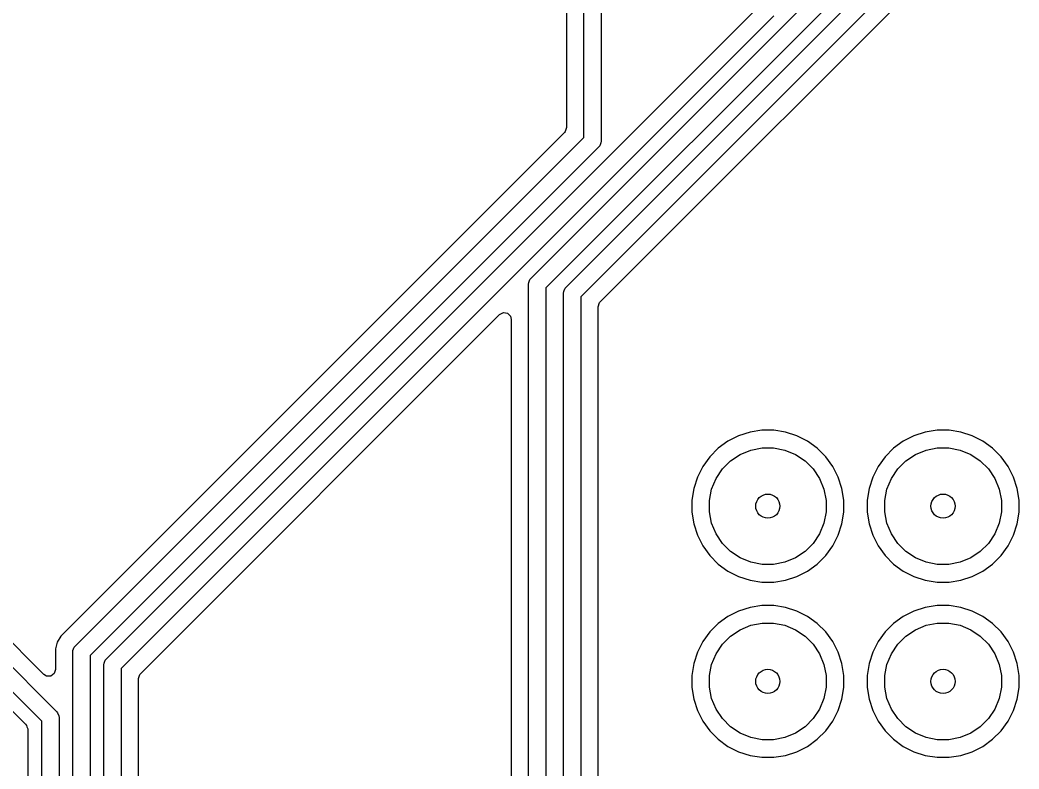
# Model space of a CAD drawing. Extents: x 0 to 130, y -140 to 0.
# Drawn here: x 31.63 to 46.11, y -58.64 to -47.78 of the extents above; entities that cross this region are included whole.
import ezdxf

# ---------------------------------------------------------------- set-up
doc = ezdxf.new("R2010")
doc.units = 0
doc.layers.add('BLACK', color=7, linetype='CONTINUOUS')

msp = doc.modelspace()

# ---------------------------------------------------------------- linework, layer by layer
at = {"layer": 'BLACK', "linetype": 'CONTINUOUS'}
for p, q in [((20.276251, -46.555475), (31.712389, -57.991612)), ((39.039612, -51.525612), (43.887, -46.678224)), ((44.100388, -46.818388), (39.253, -51.665776)), ((39.547612, -51.654008), (44.337, -46.864619)), ((39.805, -49.487431), (39.805, -46.867615)), ((40.055, -46.867615), (40.055, -49.539208)), ((44.550389, -47.004784), (39.761, -51.794172)), ((39.5545, -47.13446), (39.5545, -49.342662)), ((40.907909, -51.001524), (44.762475, -47.146959)), ((32.885612, -57.043216), (42.345, -47.583828)), ((42.558388, -47.723992), (33.099, -57.18338)), ((22.275, -47.917827), (32.162388, -57.805215)), ((31.979496, -57.268063), (22.554496, -47.843063)), ((31.949, -57.94538), (22.061612, -48.057992)), ((39.5545, -49.342662), (39.535593, -49.400853)), ((39.525504, -49.412666), (32.293438, -56.644733)), ((32.435612, -56.85682), (39.805, -49.487431)), ((39.535593, -49.400853), (39.525504, -49.412666)), ((40.018389, -49.627596), (32.649, -56.996984)), ((40.033934, -49.608654), (40.018389, -49.627596)), ((40.052598, -49.563594), (40.033934, -49.608654)), ((40.055, -49.539208), (40.052598, -49.563594)), ((40.040496, -51.868937), (40.907909, -51.001524)), ((39.024071, -51.544548), (39.039612, -51.525612)), ((39.003, -51.614), (39.005402, -51.589614)), ((39.003, -69.528247), (39.003, -51.614)), ((39.005402, -51.589614), (39.024066, -51.544554)), ((39.024066, -51.544554), (39.024071, -51.544548)), ((39.253, -51.665776), (39.253, -69.476471)), ((39.519873, -51.702388), (39.532066, -51.67295)), ((39.532066, -51.67295), (39.532071, -51.672944)), ((39.532071, -51.672944), (39.547612, -51.654008)), ((39.511, -51.742396), (39.513402, -51.71801)), ((39.511, -69.399851), (39.511, -51.742396)), ((39.513402, -51.71801), (39.513434, -51.717933)), ((39.513434, -51.717933), (39.519873, -51.702388)), ((39.761, -51.794172), (39.761, -69.348074)), ((40.0115, -51.938941), (40.030407, -51.88075)), ((40.0115, -54.743385), (40.0115, -51.938941)), ((40.030407, -51.88075), (40.040496, -51.868937)), ((33.378496, -57.258145), (38.583496, -52.053145)), ((38.583496, -52.053145), (38.638013, -52.025368)), ((38.638013, -52.025368), (38.698445, -52.034939)), ((38.698445, -52.034939), (38.74171, -52.078204)), ((38.74171, -52.078204), (38.7525, -52.123149)), ((38.7525, -52.123149), (38.7525, -69.577685)), ((42.047558, -53.810125), (41.893214, -53.888766)), ((42.047561, -53.810123), (42.047558, -53.810125)), ((42.212293, -53.756598), (42.047561, -53.810123)), ((42.212297, -53.756597), (42.212293, -53.756598)), ((42.383386, -53.7295), (42.212297, -53.756597)), ((42.383389, -53.7295), (42.383386, -53.7295)), ((42.556611, -53.7295), (42.383389, -53.7295)), ((42.556614, -53.7295), (42.556611, -53.7295)), ((42.727702, -53.756597), (42.556614, -53.7295)), ((42.727706, -53.756598), (42.727702, -53.756597)), ((42.892438, -53.810123), (42.727706, -53.756598)), ((42.892441, -53.810125), (42.892438, -53.810123)), ((43.046785, -53.888766), (42.892441, -53.810125)), ((44.587558, -53.810125), (44.433214, -53.888766)), ((44.587561, -53.810123), (44.587558, -53.810125)), ((44.752293, -53.756598), (44.587561, -53.810123)), ((44.752297, -53.756597), (44.752293, -53.756598)), ((44.923386, -53.7295), (44.752297, -53.756597)), ((44.923389, -53.7295), (44.923386, -53.7295)), ((45.096611, -53.7295), (44.923389, -53.7295)), ((45.096614, -53.7295), (45.096611, -53.7295)), ((45.267702, -53.756597), (45.096614, -53.7295)), ((45.267706, -53.756598), (45.267702, -53.756597)), ((45.432438, -53.810123), (45.267706, -53.756598)), ((45.432441, -53.810125), (45.432438, -53.810123)), ((45.586785, -53.888766), (45.432441, -53.810125)), ((41.753073, -53.990585), (41.630585, -54.113073)), ((41.893214, -53.888766), (41.753073, -53.990585)), ((42.223258, -54.016601), (42.386685, -53.984093)), ((42.386685, -53.984093), (42.553315, -53.984093)), ((42.553315, -53.984093), (42.716742, -54.016601)), ((43.046787, -53.888767), (43.046785, -53.888766)), ((43.046788, -53.888768), (43.046787, -53.888767)), ((43.186928, -53.990586), (43.046788, -53.888768)), ((43.309414, -54.113072), (43.186928, -53.990586)), ((44.293073, -53.990585), (44.170585, -54.113073)), ((44.433214, -53.888766), (44.293073, -53.990585)), ((44.763258, -54.016601), (44.926685, -53.984093)), ((44.926685, -53.984093), (45.093315, -53.984093)), ((45.093315, -53.984093), (45.256742, -54.016601)), ((45.586787, -53.888767), (45.586785, -53.888766)), ((45.586788, -53.888768), (45.586787, -53.888767)), ((45.726928, -53.990586), (45.586788, -53.888768)), ((45.849414, -54.113072), (45.726928, -53.990586)), ((41.630585, -54.113073), (41.528766, -54.253214)), ((41.930766, -54.172941), (42.069313, -54.080367)), ((42.069313, -54.080367), (42.223258, -54.016601)), ((42.716742, -54.016601), (42.870687, -54.080367)), ((42.870687, -54.080367), (43.009234, -54.172941)), ((43.411232, -54.253212), (43.309414, -54.113072)), ((44.170585, -54.113073), (44.068766, -54.253214)), ((44.470766, -54.172941), (44.609313, -54.080367)), ((44.609313, -54.080367), (44.763258, -54.016601)), ((45.256742, -54.016601), (45.410687, -54.080367)), ((45.410687, -54.080367), (45.549234, -54.172941)), ((45.951232, -54.253212), (45.849414, -54.113072)), ((41.528766, -54.253214), (41.450125, -54.407558)), ((41.812941, -54.290766), (41.930766, -54.172941)), ((43.009234, -54.172941), (43.127059, -54.290766)), ((43.489873, -54.407555), (43.411232, -54.253212)), ((44.068766, -54.253214), (43.990125, -54.407558)), ((44.352941, -54.290766), (44.470766, -54.172941)), ((45.549234, -54.172941), (45.667059, -54.290766)), ((46.029873, -54.407555), (45.951232, -54.253212)), ((41.450123, -54.407561), (41.396598, -54.572293)), ((41.450125, -54.407558), (41.450123, -54.407561)), ((41.656601, -54.583258), (41.720367, -54.429313)), ((41.720367, -54.429313), (41.812941, -54.290766)), ((43.127059, -54.290766), (43.219633, -54.429313)), ((43.219633, -54.429313), (43.283399, -54.583258)), ((43.489873, -54.407557), (43.489873, -54.407555)), ((43.489874, -54.407558), (43.489873, -54.407557)), ((43.489876, -54.407561), (43.489874, -54.407558)), ((43.543401, -54.572293), (43.489876, -54.407561)), ((43.990123, -54.407561), (43.936598, -54.572293)), ((43.990125, -54.407558), (43.990123, -54.407561)), ((44.196601, -54.583258), (44.260367, -54.429313)), ((44.260367, -54.429313), (44.352941, -54.290766)), ((45.667059, -54.290766), (45.759633, -54.429313)), ((45.759633, -54.429313), (45.823399, -54.583258)), ((46.029873, -54.407557), (46.029873, -54.407555)), ((46.029874, -54.407558), (46.029873, -54.407557)), ((46.029876, -54.407561), (46.029874, -54.407558)), ((46.083401, -54.572293), (46.029876, -54.407561)), ((41.396597, -54.572297), (41.3695, -54.743385)), ((41.396598, -54.572293), (41.396597, -54.572297)), ((43.543402, -54.572297), (43.543401, -54.572293)), ((43.5705, -54.743385), (43.543402, -54.572297)), ((43.936597, -54.572297), (43.9095, -54.743385)), ((43.936598, -54.572293), (43.936597, -54.572297)), ((46.083402, -54.572297), (46.083401, -54.572293)), ((46.1105, -54.743385), (46.083402, -54.572297)), ((41.624093, -54.746685), (41.656601, -54.583258)), ((43.283399, -54.583258), (43.315907, -54.746685)), ((44.164093, -54.746685), (44.196601, -54.583258)), ((45.823399, -54.583258), (45.855907, -54.746685)), ((40.0115, -57.283385), (40.0115, -54.743385)), ((41.3695, -54.743385), (41.3695, -54.916614)), ((41.624093, -54.913315), (41.624093, -54.746685)), ((43.315907, -54.746685), (43.315907, -54.913315)), ((43.5705, -54.916614), (43.5705, -54.743385)), ((43.9095, -54.743385), (43.9095, -54.916614)), ((44.164093, -54.913315), (44.164093, -54.746685)), ((45.855907, -54.746685), (45.855907, -54.913315)), ((46.1105, -54.916614), (46.1105, -54.743385)), ((41.3695, -54.916614), (41.396597, -55.087702)), ((41.656601, -55.076742), (41.624093, -54.913315)), ((43.315907, -54.913315), (43.283399, -55.076742)), ((43.543402, -55.087702), (43.5705, -54.916614)), ((43.9095, -54.916614), (43.936597, -55.087702)), ((44.196601, -55.076742), (44.164093, -54.913315)), ((45.855907, -54.913315), (45.823399, -55.076742)), ((46.083402, -55.087702), (46.1105, -54.916614)), ((41.396597, -55.087702), (41.396598, -55.087706)), ((41.396598, -55.087706), (41.450123, -55.252438)), ((41.720367, -55.230687), (41.656601, -55.076742)), ((43.283399, -55.076742), (43.219633, -55.230687)), ((43.489876, -55.252438), (43.543401, -55.087706)), ((43.543401, -55.087706), (43.543402, -55.087702)), ((43.936597, -55.087702), (43.936598, -55.087706)), ((43.936598, -55.087706), (43.990123, -55.252438)), ((44.260367, -55.230687), (44.196601, -55.076742)), ((45.823399, -55.076742), (45.759633, -55.230687)), ((46.029876, -55.252438), (46.083401, -55.087706)), ((46.083401, -55.087706), (46.083402, -55.087702)), ((41.450123, -55.252438), (41.450125, -55.252441)), ((41.450125, -55.252441), (41.450126, -55.252444)), ((41.450126, -55.252444), (41.450127, -55.252445)), ((41.450127, -55.252445), (41.528768, -55.406788)), ((41.812941, -55.369234), (41.720367, -55.230687)), ((43.219633, -55.230687), (43.127059, -55.369234)), ((43.411232, -55.406788), (43.489873, -55.252445)), ((43.489873, -55.252445), (43.489874, -55.25244)), ((43.489874, -55.25244), (43.489876, -55.252438)), ((43.990123, -55.252438), (43.990125, -55.252441)), ((43.990125, -55.252441), (43.990126, -55.252444)), ((43.990126, -55.252444), (43.990127, -55.252445)), ((43.990127, -55.252445), (44.068768, -55.406788)), ((44.352941, -55.369234), (44.260367, -55.230687)), ((45.759633, -55.230687), (45.667059, -55.369234)), ((45.951232, -55.406788), (46.029873, -55.252445)), ((46.029873, -55.252445), (46.029874, -55.25244)), ((46.029874, -55.25244), (46.029876, -55.252438)), ((41.528768, -55.406788), (41.630586, -55.546928)), ((41.930766, -55.487059), (41.812941, -55.369234)), ((43.127059, -55.369234), (43.009234, -55.487059)), ((43.309414, -55.546928), (43.411232, -55.406788)), ((44.068768, -55.406788), (44.170586, -55.546928)), ((44.470766, -55.487059), (44.352941, -55.369234)), ((45.667059, -55.369234), (45.549234, -55.487059)), ((45.849414, -55.546928), (45.951232, -55.406788)), ((41.630586, -55.546928), (41.753072, -55.669414)), ((42.069313, -55.579633), (41.930766, -55.487059)), ((42.223258, -55.643399), (42.069313, -55.579633)), ((42.870687, -55.579633), (42.716742, -55.643399)), ((43.009234, -55.487059), (42.870687, -55.579633)), ((43.186928, -55.669414), (43.309414, -55.546928)), ((44.170586, -55.546928), (44.293072, -55.669414)), ((44.609313, -55.579633), (44.470766, -55.487059)), ((44.763258, -55.643399), (44.609313, -55.579633)), ((45.410687, -55.579633), (45.256742, -55.643399)), ((45.549234, -55.487059), (45.410687, -55.579633)), ((45.726928, -55.669414), (45.849414, -55.546928)), ((41.753072, -55.669414), (41.893212, -55.771232)), ((42.386685, -55.675907), (42.223258, -55.643399)), ((42.553315, -55.675907), (42.386685, -55.675907)), ((42.716742, -55.643399), (42.553315, -55.675907)), ((43.046788, -55.771232), (43.186928, -55.669414)), ((44.293072, -55.669414), (44.433212, -55.771232)), ((44.926685, -55.675907), (44.763258, -55.643399)), ((45.093315, -55.675907), (44.926685, -55.675907)), ((45.256742, -55.643399), (45.093315, -55.675907)), ((45.586788, -55.771232), (45.726928, -55.669414)), ((41.893212, -55.771232), (42.047555, -55.849873)), ((42.047555, -55.849873), (42.047557, -55.849873)), ((42.047557, -55.849873), (42.047558, -55.849874)), ((42.047558, -55.849874), (42.047561, -55.849876)), ((42.047561, -55.849876), (42.212293, -55.903401)), ((42.727706, -55.903401), (42.892438, -55.849876)), ((42.892438, -55.849876), (42.89244, -55.849874)), ((42.89244, -55.849874), (42.892445, -55.849873)), ((42.892445, -55.849873), (43.046788, -55.771232)), ((44.433212, -55.771232), (44.587555, -55.849873)), ((44.587555, -55.849873), (44.587557, -55.849873)), ((44.587557, -55.849873), (44.587558, -55.849874)), ((44.587558, -55.849874), (44.587561, -55.849876)), ((44.587561, -55.849876), (44.752293, -55.903401)), ((45.267706, -55.903401), (45.432438, -55.849876)), ((45.432438, -55.849876), (45.43244, -55.849874)), ((45.43244, -55.849874), (45.432445, -55.849873)), ((45.432445, -55.849873), (45.586788, -55.771232)), ((42.212293, -55.903401), (42.212297, -55.903402)), ((42.212297, -55.903402), (42.383386, -55.9305)), ((42.383386, -55.9305), (42.383389, -55.9305)), ((42.383389, -55.9305), (42.556614, -55.9305)), ((42.556614, -55.9305), (42.727702, -55.903402)), ((42.727702, -55.903402), (42.727706, -55.903401)), ((44.752293, -55.903401), (44.752297, -55.903402)), ((44.752297, -55.903402), (44.923386, -55.9305)), ((44.923386, -55.9305), (44.923389, -55.9305)), ((44.923389, -55.9305), (45.096614, -55.9305)), ((45.096614, -55.9305), (45.267702, -55.903402)), ((45.267702, -55.903402), (45.267706, -55.903401)), ((42.212293, -56.296598), (42.047561, -56.350123)), ((42.212297, -56.296597), (42.212293, -56.296598)), ((42.383386, -56.2695), (42.212297, -56.296597)), ((42.383389, -56.2695), (42.383386, -56.2695)), ((42.556611, -56.2695), (42.383389, -56.2695)), ((42.556614, -56.2695), (42.556611, -56.2695)), ((42.727702, -56.296597), (42.556614, -56.2695)), ((42.727706, -56.296598), (42.727702, -56.296597)), ((42.892438, -56.350123), (42.727706, -56.296598)), ((44.752293, -56.296598), (44.587561, -56.350123)), ((44.752297, -56.296597), (44.752293, -56.296598)), ((44.923386, -56.2695), (44.752297, -56.296597)), ((44.923389, -56.2695), (44.923386, -56.2695)), ((45.096611, -56.2695), (44.923389, -56.2695)), ((45.096614, -56.2695), (45.096611, -56.2695)), ((45.267702, -56.296597), (45.096614, -56.2695)), ((45.267706, -56.296598), (45.267702, -56.296597)), ((45.432438, -56.350123), (45.267706, -56.296598)), ((41.893214, -56.428766), (41.753073, -56.530585)), ((42.047558, -56.350125), (41.893214, -56.428766)), ((42.047561, -56.350123), (42.047558, -56.350125)), ((42.892441, -56.350125), (42.892438, -56.350123)), ((43.046785, -56.428766), (42.892441, -56.350125)), ((43.046787, -56.428767), (43.046785, -56.428766)), ((43.046788, -56.428768), (43.046787, -56.428767)), ((43.186928, -56.530586), (43.046788, -56.428768)), ((44.433214, -56.428766), (44.293073, -56.530585)), ((44.587558, -56.350125), (44.433214, -56.428766)), ((44.587561, -56.350123), (44.587558, -56.350125)), ((45.432441, -56.350125), (45.432438, -56.350123)), ((45.586785, -56.428766), (45.432441, -56.350125)), ((45.586787, -56.428767), (45.586785, -56.428766)), ((45.586788, -56.428768), (45.586787, -56.428767)), ((45.726928, -56.530586), (45.586788, -56.428768)), ((41.753073, -56.530585), (41.630585, -56.653073)), ((42.069313, -56.620367), (42.223258, -56.556601)), ((42.223258, -56.556601), (42.386685, -56.524093)), ((42.386685, -56.524093), (42.553315, -56.524093)), ((42.553315, -56.524093), (42.716742, -56.556601)), ((42.716742, -56.556601), (42.870687, -56.620367)), ((43.309414, -56.653072), (43.186928, -56.530586)), ((44.293073, -56.530585), (44.170585, -56.653073)), ((44.609313, -56.620367), (44.763258, -56.556601)), ((44.763258, -56.556601), (44.926685, -56.524093)), ((44.926685, -56.524093), (45.093315, -56.524093)), ((45.093315, -56.524093), (45.256742, -56.556601)), ((45.256742, -56.556601), (45.410687, -56.620367)), ((45.849414, -56.653072), (45.726928, -56.530586)), ((32.223524, -56.714646), (32.174091, -56.800265)), ((32.293437, -56.644732), (32.223524, -56.714646)), ((32.293438, -56.644733), (32.293437, -56.644732)), ((41.630585, -56.653073), (41.528766, -56.793214)), ((41.812941, -56.830766), (41.930766, -56.712941)), ((41.930766, -56.712941), (42.069313, -56.620367)), ((42.870687, -56.620367), (43.009234, -56.712941)), ((43.009234, -56.712941), (43.127059, -56.830766)), ((43.411232, -56.793212), (43.309414, -56.653072)), ((44.170585, -56.653073), (44.068766, -56.793214)), ((44.352941, -56.830766), (44.470766, -56.712941)), ((44.470766, -56.712941), (44.609313, -56.620367)), ((45.410687, -56.620367), (45.549234, -56.712941)), ((45.549234, -56.712941), (45.667059, -56.830766)), ((45.951232, -56.793212), (45.849414, -56.653072)), ((32.174091, -56.800265), (32.1485, -56.895774)), ((32.401402, -56.920822), (32.420066, -56.875762)), ((32.420066, -56.875762), (32.420071, -56.875756)), ((32.420071, -56.875756), (32.435612, -56.85682)), ((41.528766, -56.793214), (41.450125, -56.947558)), ((41.720367, -56.969313), (41.812941, -56.830766)), ((43.127059, -56.830766), (43.219633, -56.969313)), ((43.489873, -56.947555), (43.411232, -56.793212)), ((44.068766, -56.793214), (43.990125, -56.947558)), ((44.260367, -56.969313), (44.352941, -56.830766)), ((45.667059, -56.830766), (45.759633, -56.969313)), ((46.029873, -56.947555), (45.951232, -56.793212)), ((32.1485, -56.895774), (32.1485, -57.198059)), ((32.399, -56.945208), (32.401402, -56.920822)), ((32.399, -119.942792), (32.399, -56.945208)), ((32.649, -56.996984), (32.649, -119.891015)), ((41.450123, -56.947561), (41.396598, -57.112293)), ((41.450125, -56.947558), (41.450123, -56.947561)), ((41.656601, -57.123258), (41.720367, -56.969313)), ((43.219633, -56.969313), (43.283399, -57.123258)), ((43.489873, -56.947557), (43.489873, -56.947555)), ((43.489874, -56.947558), (43.489873, -56.947557)), ((43.489876, -56.947561), (43.489874, -56.947558)), ((43.543401, -57.112293), (43.489876, -56.947561)), ((43.990123, -56.947561), (43.936598, -57.112293)), ((43.990125, -56.947558), (43.990123, -56.947561)), ((44.196601, -57.123258), (44.260367, -56.969313)), ((45.759633, -56.969313), (45.823399, -57.123258)), ((46.029873, -56.947557), (46.029873, -56.947555)), ((46.029874, -56.947558), (46.029873, -56.947557)), ((46.029876, -56.947561), (46.029874, -56.947558)), ((46.083401, -57.112293), (46.029876, -56.947561)), ((32.849, -57.131604), (32.851402, -57.107218)), ((32.849, -119.756396), (32.849, -57.131604)), ((32.851402, -57.107218), (32.870066, -57.062158)), ((32.870066, -57.062158), (32.870071, -57.062152)), ((32.870071, -57.062152), (32.885612, -57.043216)), ((33.099, -57.18338), (33.099, -119.70462)), ((41.396597, -57.112297), (41.3695, -57.283385)), ((41.396598, -57.112293), (41.396597, -57.112297)), ((41.624093, -57.286685), (41.656601, -57.123258)), ((43.283399, -57.123258), (43.315907, -57.286685)), ((43.543402, -57.112297), (43.543401, -57.112293)), ((43.5705, -57.283385), (43.543402, -57.112297)), ((43.936597, -57.112297), (43.9095, -57.283385)), ((43.936598, -57.112293), (43.936597, -57.112297)), ((44.164093, -57.286685), (44.196601, -57.123258)), ((45.823399, -57.123258), (45.855907, -57.286685)), ((46.083402, -57.112297), (46.083401, -57.112293)), ((46.1105, -57.283385), (46.083402, -57.112297)), ((32.018907, -57.292214), (31.979496, -57.268063)), ((32.080093, -57.292214), (32.018907, -57.292214)), ((32.129593, -57.25625), (32.080093, -57.292214)), ((32.1485, -57.198059), (32.129593, -57.25625)), ((33.3495, -57.328149), (33.368407, -57.269958)), ((33.3495, -75.063385), (33.3495, -57.328149)), ((33.368407, -57.269958), (33.378496, -57.258145)), ((40.0115, -59.823385), (40.0115, -57.283385)), ((41.3695, -57.283385), (41.3695, -57.456614)), ((41.624093, -57.453315), (41.624093, -57.286685)), ((43.315907, -57.286685), (43.315907, -57.453315)), ((43.5705, -57.456614), (43.5705, -57.283385)), ((43.9095, -57.283385), (43.9095, -57.456614)), ((44.164093, -57.453315), (44.164093, -57.286685)), ((45.855907, -57.286685), (45.855907, -57.453315)), ((46.1105, -57.456614), (46.1105, -57.283385)), ((41.3695, -57.456614), (41.396597, -57.627702)), ((41.656601, -57.616742), (41.624093, -57.453315)), ((43.315907, -57.453315), (43.283399, -57.616742)), ((43.543402, -57.627702), (43.5705, -57.456614)), ((43.9095, -57.456614), (43.936597, -57.627702)), ((44.196601, -57.616742), (44.164093, -57.453315)), ((45.855907, -57.453315), (45.823399, -57.616742)), ((46.083402, -57.627702), (46.1105, -57.456614)), ((41.720367, -57.770687), (41.656601, -57.616742)), ((43.283399, -57.616742), (43.219633, -57.770687)), ((44.260367, -57.770687), (44.196601, -57.616742)), ((45.823399, -57.616742), (45.759633, -57.770687)), ((41.396597, -57.627702), (41.396598, -57.627706)), ((41.396598, -57.627706), (41.450123, -57.792438)), ((43.489876, -57.792438), (43.543401, -57.627706)), ((43.543401, -57.627706), (43.543402, -57.627702)), ((43.936597, -57.627702), (43.936598, -57.627706)), ((43.936598, -57.627706), (43.990123, -57.792438)), ((46.029876, -57.792438), (46.083401, -57.627706)), ((46.083401, -57.627706), (46.083402, -57.627702)), ((32.162388, -57.805215), (32.177933, -57.824157)), ((32.177933, -57.824157), (32.177934, -57.824158)), ((32.177934, -57.824158), (32.196598, -57.869218)), ((32.196598, -57.869218), (32.199, -57.893604)), ((32.199, -57.893604), (32.199, -132.682223)), ((41.450123, -57.792438), (41.450125, -57.792441)), ((41.450125, -57.792441), (41.450126, -57.792444)), ((41.450126, -57.792444), (41.450127, -57.792445)), ((41.450127, -57.792445), (41.528768, -57.946788)), ((41.812941, -57.909234), (41.720367, -57.770687)), ((43.219633, -57.770687), (43.127059, -57.909234)), ((43.411232, -57.946788), (43.489873, -57.792445)), ((43.489873, -57.792445), (43.489874, -57.79244)), ((43.489874, -57.79244), (43.489876, -57.792438)), ((43.990123, -57.792438), (43.990125, -57.792441)), ((43.990125, -57.792441), (43.990126, -57.792444)), ((43.990126, -57.792444), (43.990127, -57.792445)), ((43.990127, -57.792445), (44.068768, -57.946788)), ((44.352941, -57.909234), (44.260367, -57.770687)), ((45.759633, -57.770687), (45.667059, -57.909234)), ((45.951232, -57.946788), (46.029873, -57.792445)), ((46.029873, -57.792445), (46.029874, -57.79244)), ((46.029874, -57.79244), (46.029876, -57.792438)), ((31.712389, -57.991612), (31.727934, -58.010554)), ((31.727934, -58.010554), (31.73477, -58.027059)), ((31.73477, -58.027059), (31.746598, -58.055614)), ((31.949, -132.734), (31.949, -57.94538)), ((41.528768, -57.946788), (41.630586, -58.086928)), ((41.930766, -58.027059), (41.812941, -57.909234)), ((42.069313, -58.119633), (41.930766, -58.027059)), ((43.009234, -58.027059), (42.870687, -58.119633)), ((43.127059, -57.909234), (43.009234, -58.027059)), ((43.309414, -58.086928), (43.411232, -57.946788)), ((44.068768, -57.946788), (44.170586, -58.086928)), ((44.470766, -58.027059), (44.352941, -57.909234)), ((44.609313, -58.119633), (44.470766, -58.027059)), ((45.549234, -58.027059), (45.410687, -58.119633)), ((45.667059, -57.909234), (45.549234, -58.027059)), ((45.849414, -58.086928), (45.951232, -57.946788)), ((31.746598, -58.055614), (31.749, -58.08)), ((31.749, -58.08), (31.749, -131)), ((41.630586, -58.086928), (41.753072, -58.209414)), ((42.223258, -58.183399), (42.069313, -58.119633)), ((42.386685, -58.215907), (42.223258, -58.183399)), ((42.716742, -58.183399), (42.553315, -58.215907)), ((42.870687, -58.119633), (42.716742, -58.183399)), ((43.186928, -58.209414), (43.309414, -58.086928)), ((44.170586, -58.086928), (44.293072, -58.209414)), ((44.763258, -58.183399), (44.609313, -58.119633)), ((44.926685, -58.215907), (44.763258, -58.183399)), ((45.256742, -58.183399), (45.093315, -58.215907)), ((45.410687, -58.119633), (45.256742, -58.183399)), ((45.726928, -58.209414), (45.849414, -58.086928)), ((41.753072, -58.209414), (41.893212, -58.311232)), ((41.893212, -58.311232), (42.047555, -58.389873)), ((42.553315, -58.215907), (42.386685, -58.215907)), ((42.892445, -58.389873), (43.046788, -58.311232)), ((43.046788, -58.311232), (43.186928, -58.209414)), ((44.293072, -58.209414), (44.433212, -58.311232)), ((44.433212, -58.311232), (44.587555, -58.389873)), ((45.093315, -58.215907), (44.926685, -58.215907)), ((45.432445, -58.389873), (45.586788, -58.311232)), ((45.586788, -58.311232), (45.726928, -58.209414)), ((42.047555, -58.389873), (42.047557, -58.389873)), ((42.047557, -58.389873), (42.047558, -58.389874)), ((42.047558, -58.389874), (42.047561, -58.389876)), ((42.047561, -58.389876), (42.212293, -58.443401)), ((42.212293, -58.443401), (42.212297, -58.443402)), ((42.212297, -58.443402), (42.383386, -58.4705)), ((42.383386, -58.4705), (42.383389, -58.4705)), ((42.383389, -58.4705), (42.556614, -58.4705)), ((42.556614, -58.4705), (42.727702, -58.443402)), ((42.727702, -58.443402), (42.727706, -58.443401)), ((42.727706, -58.443401), (42.892438, -58.389876)), ((42.892438, -58.389876), (42.89244, -58.389874)), ((42.89244, -58.389874), (42.892445, -58.389873)), ((44.587555, -58.389873), (44.587557, -58.389873)), ((44.587557, -58.389873), (44.587558, -58.389874)), ((44.587558, -58.389874), (44.587561, -58.389876)), ((44.587561, -58.389876), (44.752293, -58.443401)), ((44.752293, -58.443401), (44.752297, -58.443402)), ((44.752297, -58.443402), (44.923386, -58.4705)), ((44.923386, -58.4705), (44.923389, -58.4705)), ((44.923389, -58.4705), (45.096614, -58.4705)), ((45.096614, -58.4705), (45.267702, -58.443402)), ((45.267702, -58.443402), (45.267706, -58.443401)), ((45.267706, -58.443401), (45.432438, -58.389876)), ((45.432438, -58.389876), (45.43244, -58.389874)), ((45.43244, -58.389874), (45.432445, -58.389873))]:
    msp.add_line(p, q, dxfattribs=at)
at = {"layer": 'BLACK'}
for centre in [(42.47, -54.83), (42.47, -54.83), (45.01, -54.83), (45.01, -54.83), (42.47, -57.37), (42.47, -57.37), (45.01, -57.37), (45.01, -57.37)]:
    msp.add_circle(centre, 0.175, dxfattribs=at)
at = {"layer": 'WHITE'}
for centre in [(42.47, -54.83), (45.01, -54.83), (42.47, -57.37), (45.01, -57.37)]:
    msp.add_circle(centre, 0.175, dxfattribs=at)

doc.saveas('drawing.dxf')
